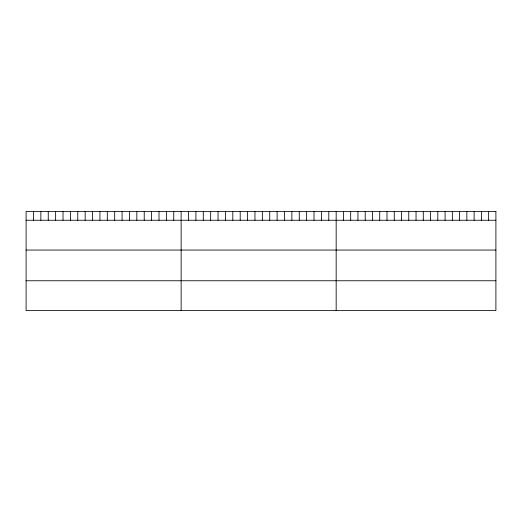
<?xml version="1.0" encoding="UTF-8"?>
<svg xmlns="http://www.w3.org/2000/svg" width="522" height="522" viewBox="0 0 522 522"><rect width="100%" height="100%" fill="white"/><g stroke="black" fill="none" stroke-linecap="round" stroke-linejoin="round"><path stroke-width="0.78" d="M26.1 220.251L495.9 220.251M26.1 250.051L495.9 250.051M26.1 280.758L495.9 280.758M488.638 211.436L488.638 220.251M481.382 211.436L481.382 220.251M474.12 211.436L474.12 220.251M466.857 211.436L466.857 220.251M459.595 211.436L459.595 220.251M452.339 211.436L452.339 220.251M445.077 211.436L445.077 220.251M437.814 211.436L437.814 220.251M430.552 211.436L430.552 220.251M423.296 211.436L423.296 220.251M416.034 211.436L416.034 220.251M408.772 211.436L408.772 220.251M401.516 211.436L401.516 220.251M394.254 211.436L394.254 220.251M386.991 211.436L386.991 220.251M379.729 211.436L379.729 220.251M372.473 211.436L372.473 220.251M365.211 211.436L365.211 220.251M357.948 211.436L357.948 220.251M350.686 211.436L350.686 220.251M343.43 211.436L343.43 220.251M336.168 211.436L336.168 310.564M328.788 211.436L328.788 220.251M321.402 211.436L321.402 220.251M314.022 211.436L314.022 220.251M306.636 211.436L306.636 220.251M299.256 211.436L299.256 220.251M291.87 211.436L291.87 220.251M284.49 211.436L284.49 220.251M277.11 211.436L277.11 220.251M269.724 211.436L269.724 220.251M262.344 211.436L262.344 220.251M254.958 211.436L254.958 220.251M247.578 211.436L247.578 220.251M240.192 211.436L240.192 220.251M232.812 211.436L232.812 220.251M225.432 211.436L225.432 220.251M218.046 211.436L218.046 220.251M210.666 211.436L210.666 220.251M203.28 211.436L203.28 220.251M195.9 211.436L195.9 220.251M188.514 211.436L188.514 220.251M181.134 211.436L181.134 310.564M173.754 211.436L173.754 220.251M166.368 211.436L166.368 220.251M158.988 211.436L158.988 220.251M151.602 211.436L151.602 220.251M144.222 211.436L144.222 220.251M136.836 211.436L136.836 220.251M129.456 211.436L129.456 220.251M122.076 211.436L122.076 220.251M114.69 211.436L114.69 220.251M107.31 211.436L107.31 220.251M99.924 211.436L99.924 220.251M92.544 211.436L92.544 220.251M85.158 211.436L85.158 220.251M77.778 211.436L77.778 220.251M70.398 211.436L70.398 220.251M63.012 211.436L63.012 220.251M55.632 211.436L55.632 220.251M48.246 211.436L48.246 220.251M40.866 211.436L40.866 220.251M33.48 211.436L33.48 220.251M495.9 211.436L26.1 211.436L26.1 310.564L495.9 310.564L495.9 211.436"/></g></svg>
